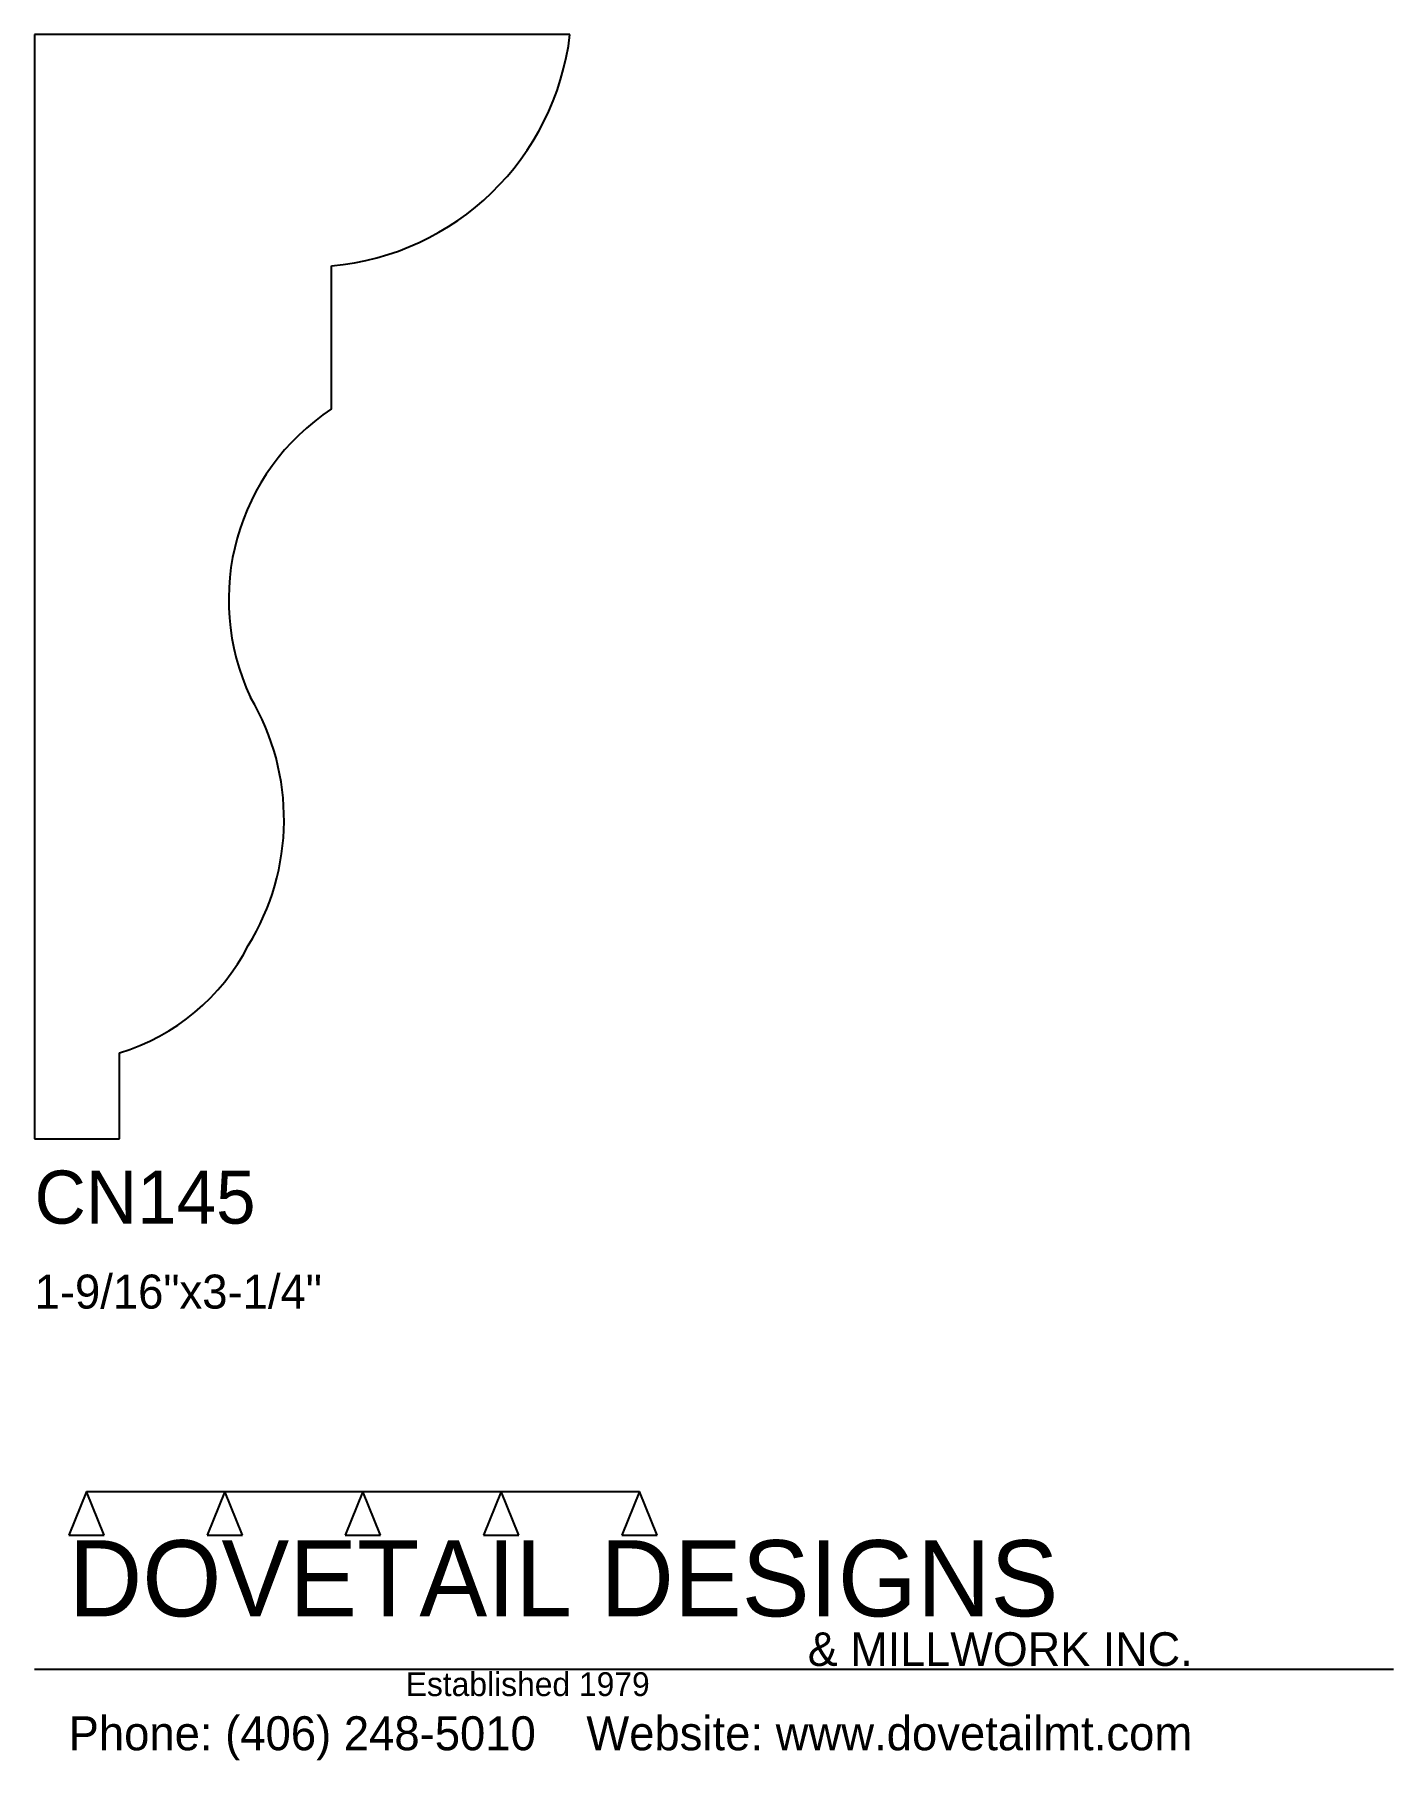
# Model space of a CAD drawing. Extents: x 0 to 4, y -1.83 to 3.25.
import ezdxf

# ---------------------------------------------------------------- set-up
doc = ezdxf.new("R2010")
doc.units = 0
doc.header["$MEASUREMENT"] = 0
for name, color, linetype in [('APS_GEOMETRY', 7, 'Continuous'), ('CONSTRUCTION', 7, 'Continuous'), ('TEXT', 7, 'Continuous')]:
    doc.layers.add(name, color=color, linetype=linetype)

msp = doc.modelspace()

# ---------------------------------------------------------------- linework, layer by layer
at = {"layer": 'APS_GEOMETRY'}
for p, q in [((1.575894, 3.25), (-0.000225, 3.25)), ((-0.000225, 3.25), (0, 0)), ((0.874362, 2.147948), (0.874363, 2.569114)), ((0.25, 0), (0.25, 0.2527)), ((0, 0), (0.25, 0))]:
    msp.add_line(p, q, dxfattribs=at)
for centre, radius, start, end in [((0.806136, 3.341254), 0.775148, 275.049563, 353.239221), ((1.243989, 1.58598), 0.672631, 123.334318, 205.293411), ((0.030015, 0.939373), 0.70432, 328.233236, 30.665633), ((0.068308, 0.855701), 0.62978, 286.768245, 332.876149)]:
    msp.add_arc(centre, radius, start, end, dxfattribs=at)
at = {"layer": 'CONSTRUCTION'}
for p, q in [((0.152615, -1.038482), (0.10065, -1.166909)), ((0.152615, -1.038482), (0.559547, -1.03848)), ((0.20458, -1.166909), (0.152615, -1.038482)), ((0.559547, -1.03848), (0.507582, -1.166908)), ((0.611512, -1.166908), (0.559547, -1.03848)), ((0.559547, -1.03848), (0.966478, -1.03848)), ((0.966478, -1.03848), (0.914513, -1.166908)), ((1.018442, -1.166908), (0.966478, -1.03848)), ((0.966478, -1.03848), (1.373408, -1.03848)), ((1.373408, -1.03848), (1.321443, -1.166908)), ((1.425373, -1.166908), (1.373408, -1.03848)), ((1.373408, -1.03848), (1.780281, -1.038482)), ((1.780281, -1.038482), (1.728316, -1.166909)), ((1.832246, -1.166909), (1.780281, -1.038482)), ((0.10065, -1.166909), (0.20458, -1.166909)), ((0.507582, -1.166908), (0.611512, -1.166908)), ((0.914513, -1.166908), (1.018442, -1.166908)), ((1.321443, -1.166908), (1.425373, -1.166908)), ((1.728316, -1.166909), (1.832246, -1.166909)), ((0, -1.561751), (4, -1.561751))]:
    msp.add_line(p, q, dxfattribs=at)

# ---------------------------------------------------------------- texts
at = {"layer": 'TEXT'}
for s, height, p in [('CN145', 0.15625, (0, -0.25)), ('1-9/16"x3-1/4"', 0.1, (0, -0.5)), ('DOVETAIL DESIGNS', 0.224, (0.10065, -1.405784)), ('& MILLWORK INC.', 0.099, (2.276036, -1.551751)), ('Established 1979', 0.07, (1.092458, -1.640461)), ('Phone: (406) 248-5010    Website: www.dovetailmt.com', 0.1, (0.1, -1.8))]:
    msp.add_text(s, height=height, dxfattribs=at).set_placement(p)

doc.saveas('drawing.dxf')
